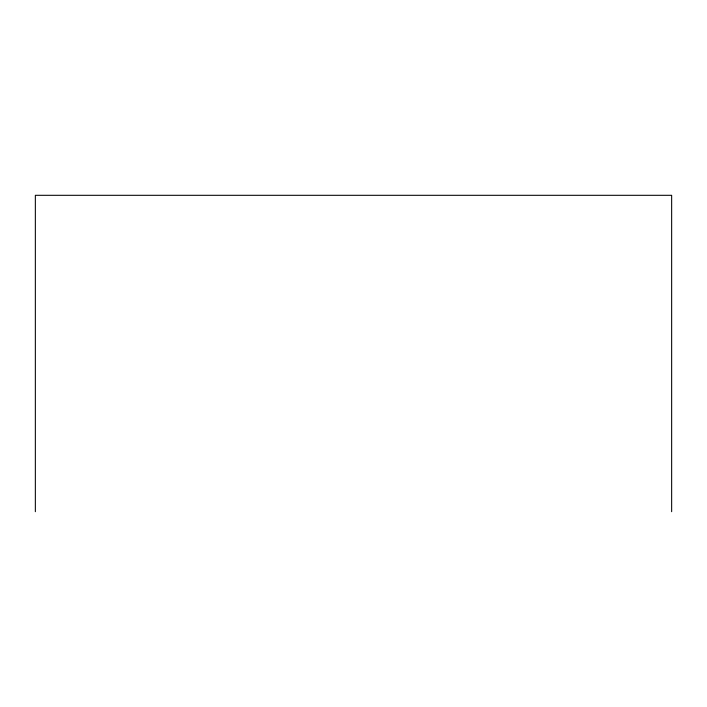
<?xml version="1.0" encoding="UTF-8"?>
<svg xmlns="http://www.w3.org/2000/svg" width="707" height="707" viewBox="0 0 707 707"><rect width="100%" height="100%" fill="white"/><g stroke="black" fill="none" stroke-linecap="round" stroke-linejoin="round"><path stroke-width="1.06" d="M671.65 511.691L671.65 195.309L35.35 195.309L35.35 511.691"/></g></svg>
